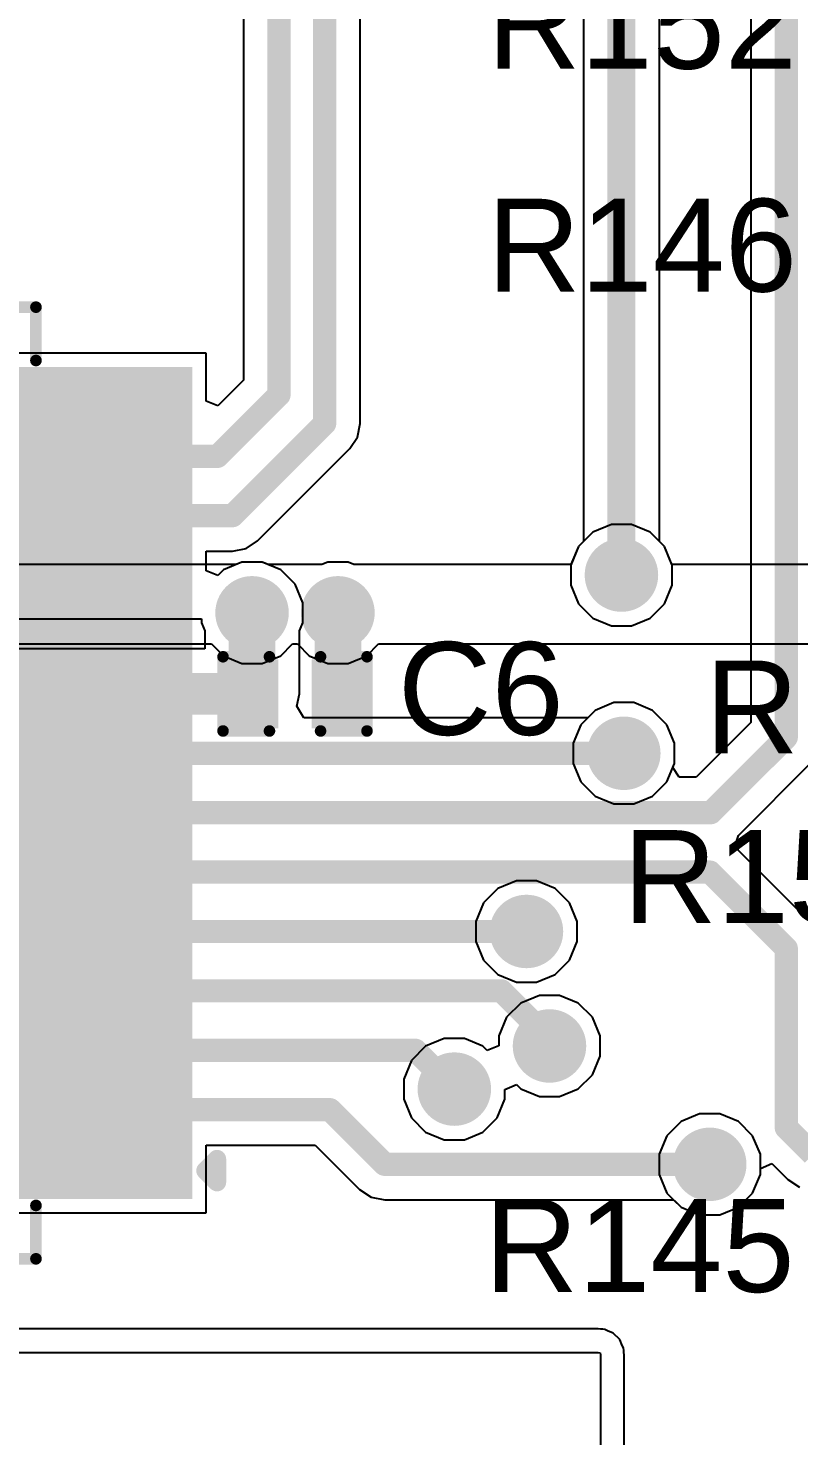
# Model space of a CAD drawing. Header units: millimetres. Extents: x 0 to 5423, y 0 to 5425.
# Drawn here: x 134.25 to 142.68, y 60.38 to 75.78 of the extents above; entities that cross this region are included whole.
import ezdxf

# ---------------------------------------------------------------- set-up
doc = ezdxf.new("R2010")
doc.units = ezdxf.units.MM
for name, color, linetype in [('BottomLayer', 5, 'Continuous'), ('BottomSolder', 6, 'Continuous'), ('TopLayer', 1, 'Continuous'), ('TopOverlay', 2, 'Continuous'), ('TopPaste', 8, 'Continuous'), ('TopSolder', 216, 'Continuous'), ('ViaHoleLayer', 16, 'Continuous')]:
    doc.layers.add(name, color=color, linetype=linetype)
doc.styles.add('Arial', font='', dxfattribs={"height": 0.2})
doc.styles.get('Arial').set_extended_font_data('Arial')

# ---------------------------------------------------------------- blocks, each defined once
blk = doc.blocks.new('SSOP_28_208____5')
at = {"layer": 'TopLayer'}
for points in [[(-4.325, 4.45), (-2.475, 4.45), (-2.475, 4), (-4.325, 4)], [(2.475, 4.45), (4.325, 4.45), (4.325, 4), (2.475, 4)], [(-4.325, 3.8), (-2.475, 3.8), (-2.475, 3.35), (-4.325, 3.35)], [(2.475, 3.8), (4.325, 3.8), (4.325, 3.35), (2.475, 3.35)], [(-4.325, 3.15), (-2.475, 3.15), (-2.475, 2.7), (-4.325, 2.7)], [(2.475, 3.15), (4.325, 3.15), (4.325, 2.7), (2.475, 2.7)], [(-4.325, 2.5), (-2.475, 2.5), (-2.475, 2.05), (-4.325, 2.05)], [(2.475, 2.5), (4.325, 2.5), (4.325, 2.05), (2.475, 2.05)], [(-4.325, 1.85), (-2.475, 1.85), (-2.475, 1.4), (-4.325, 1.4)], [(2.475, 1.85), (4.325, 1.85), (4.325, 1.4), (2.475, 1.4)], [(-4.325, 1.2), (-2.475, 1.2), (-2.475, 0.75), (-4.325, 0.75)], [(2.475, 1.2), (4.325, 1.2), (4.325, 0.75), (2.475, 0.75)], [(-4.325, 0.55), (-2.475, 0.55), (-2.475, 0.1), (-4.325, 0.1)], [(2.475, 0.55), (4.325, 0.55), (4.325, 0.1), (2.475, 0.1)], [(-4.325, -0.1), (-2.475, -0.1), (-2.475, -0.55), (-4.325, -0.55)], [(2.475, -0.1), (4.325, -0.1), (4.325, -0.55), (2.475, -0.55)], [(-4.325, -0.75), (-2.475, -0.75), (-2.475, -1.2), (-4.325, -1.2)], [(2.475, -0.75), (4.325, -0.75), (4.325, -1.2), (2.475, -1.2)], [(-4.325, -1.4), (-2.475, -1.4), (-2.475, -1.85), (-4.325, -1.85)], [(2.475, -1.4), (4.325, -1.4), (4.325, -1.85), (2.475, -1.85)], [(-4.325, -2.05), (-2.475, -2.05), (-2.475, -2.5), (-4.325, -2.5)], [(2.475, -2.05), (4.325, -2.05), (4.325, -2.5), (2.475, -2.5)], [(-4.325, -2.7), (-2.475, -2.7), (-2.475, -3.15), (-4.325, -3.15)], [(2.475, -2.7), (4.325, -2.7), (4.325, -3.15), (2.475, -3.15)], [(-4.325, -3.35), (-2.475, -3.35), (-2.475, -3.8), (-4.325, -3.8)], [(2.475, -3.35), (4.325, -3.35), (4.325, -3.8), (2.475, -3.8)], [(-4.325, -4), (-2.475, -4), (-2.475, -4.45), (-4.325, -4.45)], [(2.475, -4), (4.325, -4), (4.325, -4.45), (2.475, -4.45)]]:
    blk.add_hatch(color=1, dxfattribs=at).paths.add_polyline_path(points)
at = {"layer": 'TopOverlay'}
blk.add_hatch(color=2, dxfattribs=at).paths.add_polyline_path([(-2.361, 3.987), (-2.107, 3.987), (-2.107, 4.444), (-2.361, 4.444)])
at = {"layer": 'TopPaste'}
for points in [[(-4.325, 4.45), (-2.475, 4.45), (-2.475, 4), (-4.325, 4)], [(2.475, 4.45), (4.325, 4.45), (4.325, 4), (2.475, 4)], [(-4.325, 3.8), (-2.475, 3.8), (-2.475, 3.35), (-4.325, 3.35)], [(2.475, 3.8), (4.325, 3.8), (4.325, 3.35), (2.475, 3.35)], [(-4.325, 3.15), (-2.475, 3.15), (-2.475, 2.7), (-4.325, 2.7)], [(2.475, 3.15), (4.325, 3.15), (4.325, 2.7), (2.475, 2.7)], [(-4.325, 2.5), (-2.475, 2.5), (-2.475, 2.05), (-4.325, 2.05)], [(2.475, 2.5), (4.325, 2.5), (4.325, 2.05), (2.475, 2.05)], [(-4.325, 1.85), (-2.475, 1.85), (-2.475, 1.4), (-4.325, 1.4)], [(2.475, 1.85), (4.325, 1.85), (4.325, 1.4), (2.475, 1.4)], [(-4.325, 1.2), (-2.475, 1.2), (-2.475, 0.75), (-4.325, 0.75)], [(2.475, 1.2), (4.325, 1.2), (4.325, 0.75), (2.475, 0.75)], [(-4.325, 0.55), (-2.475, 0.55), (-2.475, 0.1), (-4.325, 0.1)], [(2.475, 0.55), (4.325, 0.55), (4.325, 0.1), (2.475, 0.1)], [(-4.325, -0.1), (-2.475, -0.1), (-2.475, -0.55), (-4.325, -0.55)], [(2.475, -0.1), (4.325, -0.1), (4.325, -0.55), (2.475, -0.55)], [(-4.325, -0.75), (-2.475, -0.75), (-2.475, -1.2), (-4.325, -1.2)], [(2.475, -0.75), (4.325, -0.75), (4.325, -1.2), (2.475, -1.2)], [(-4.325, -1.4), (-2.475, -1.4), (-2.475, -1.85), (-4.325, -1.85)], [(2.475, -1.4), (4.325, -1.4), (4.325, -1.85), (2.475, -1.85)], [(-4.325, -2.05), (-2.475, -2.05), (-2.475, -2.5), (-4.325, -2.5)], [(2.475, -2.05), (4.325, -2.05), (4.325, -2.5), (2.475, -2.5)], [(-4.325, -2.7), (-2.475, -2.7), (-2.475, -3.15), (-4.325, -3.15)], [(2.475, -2.7), (4.325, -2.7), (4.325, -3.15), (2.475, -3.15)], [(-4.325, -3.35), (-2.475, -3.35), (-2.475, -3.8), (-4.325, -3.8)], [(2.475, -3.35), (4.325, -3.35), (4.325, -3.8), (2.475, -3.8)], [(-4.325, -4), (-2.475, -4), (-2.475, -4.45), (-4.325, -4.45)], [(2.475, -4), (4.325, -4), (4.325, -4.45), (2.475, -4.45)]]:
    blk.add_hatch(color=8, dxfattribs=at).paths.add_polyline_path(points)
at = {"layer": 'TopSolder'}
for points in [[(-4.427, 4.552), (-2.373, 4.552), (-2.373, 3.898), (-4.427, 3.898)], [(2.373, 4.552), (4.427, 4.552), (4.427, 3.898), (2.373, 3.898)], [(-4.427, 3.902), (-2.373, 3.902), (-2.373, 3.248), (-4.427, 3.248)], [(2.373, 3.902), (4.427, 3.902), (4.427, 3.248), (2.373, 3.248)], [(-4.427, 3.252), (-2.373, 3.252), (-2.373, 2.598), (-4.427, 2.598)], [(2.373, 3.252), (4.427, 3.252), (4.427, 2.598), (2.373, 2.598)], [(-4.427, 2.602), (-2.373, 2.602), (-2.373, 1.948), (-4.427, 1.948)], [(2.373, 2.602), (4.427, 2.602), (4.427, 1.948), (2.373, 1.948)], [(-4.427, 1.952), (-2.373, 1.952), (-2.373, 1.298), (-4.427, 1.298)], [(2.373, 1.952), (4.427, 1.952), (4.427, 1.298), (2.373, 1.298)], [(-4.427, 1.302), (-2.373, 1.302), (-2.373, 0.648), (-4.427, 0.648)], [(2.373, 1.302), (4.427, 1.302), (4.427, 0.648), (2.373, 0.648)], [(-4.427, 0.652), (-2.373, 0.652), (-2.373, -0.002), (-4.427, -0.002)], [(2.373, 0.652), (4.427, 0.652), (4.427, -0.002), (2.373, -0.002)], [(-4.427, 0.002), (-2.373, 0.002), (-2.373, -0.652), (-4.427, -0.652)], [(2.373, 0.002), (4.427, 0.002), (4.427, -0.652), (2.373, -0.652)], [(-4.427, -0.648), (-2.373, -0.648), (-2.373, -1.302), (-4.427, -1.302)], [(2.373, -0.648), (4.427, -0.648), (4.427, -1.302), (2.373, -1.302)], [(-4.427, -1.298), (-2.373, -1.298), (-2.373, -1.952), (-4.427, -1.952)], [(2.373, -1.298), (4.427, -1.298), (4.427, -1.952), (2.373, -1.952)], [(-4.427, -1.948), (-2.373, -1.948), (-2.373, -2.602), (-4.427, -2.602)], [(2.373, -1.948), (4.427, -1.948), (4.427, -2.602), (2.373, -2.602)], [(-4.427, -2.598), (-2.373, -2.598), (-2.373, -3.252), (-4.427, -3.252)], [(2.373, -2.598), (4.427, -2.598), (4.427, -3.252), (2.373, -3.252)], [(-4.427, -3.248), (-2.373, -3.248), (-2.373, -3.902), (-4.427, -3.902)], [(2.373, -3.248), (4.427, -3.248), (4.427, -3.902), (2.373, -3.902)], [(-4.427, -3.898), (-2.373, -3.898), (-2.373, -4.552), (-4.427, -4.552)], [(2.373, -3.898), (4.427, -3.898), (4.427, -4.552), (2.373, -4.552)]]:
    blk.add_hatch(color=216, dxfattribs=at).paths.add_polyline_path(points)
at = {"layer": 'TopOverlay'}
for points, const_width in [([(-2.718, 5.207), (-2.718, 4.623)], 0.127), ([(2.718, 5.207), (-2.718, 5.207)], 0.127), ([(2.718, 5.207), (2.718, 4.623)], 0.127), ([(-4.572, 4.242), (-4.699, 4.369)], 0.2), ([(-4.699, 4.369), (-4.699, 4.115)], 0.2), ([(-4.572, 4.242), (-4.699, 4.115)], 0.2), ([(-2.718, -4.623), (-2.718, -5.207)], 0.127), ([(2.718, -4.623), (2.718, -5.207)], 0.127), ([(2.718, -5.207), (-2.718, -5.207)], 0.127)]:
    blk.add_lwpolyline(points, dxfattribs=dict(at, const_width=const_width))
for points, const_width in [([(-2.75, 5.207, 1), (-2.686, 5.207, 1)], 0.0635), ([(-2.75, 5.207, 1), (-2.686, 5.207, 1)], 0.0635), ([(2.686, 5.207, 1), (2.75, 5.207, 1)], 0.0635), ([(2.686, 5.207, 1), (2.75, 5.207, 1)], 0.0635), ([(-2.75, 4.623, 1), (-2.686, 4.623, 1)], 0.0635), ([(2.686, 4.623, 1), (2.75, 4.623, 1)], 0.0635), ([(-4.749, 4.369, 1), (-4.649, 4.369, 1)], 0.1), ([(-4.749, 4.369, 1), (-4.649, 4.369, 1)], 0.1), ([(-4.622, 4.242, 1), (-4.522, 4.242, 1)], 0.1), ([(-4.622, 4.242, 1), (-4.522, 4.242, 1)], 0.1), ([(-4.749, 4.115, 1), (-4.649, 4.115, 1)], 0.1), ([(-4.749, 4.115, 1), (-4.649, 4.115, 1)], 0.1), ([(-2.75, -4.623, 1), (-2.686, -4.623, 1)], 0.0635), ([(2.686, -4.623, 1), (2.75, -4.623, 1)], 0.0635), ([(-2.75, -5.207, 1), (-2.686, -5.207, 1)], 0.0635), ([(-2.75, -5.207, 1), (-2.686, -5.207, 1)], 0.0635), ([(2.686, -5.207, 1), (2.75, -5.207, 1)], 0.0635), ([(2.686, -5.207, 1), (2.75, -5.207, 1)], 0.0635)]:
    blk.add_lwpolyline(points, format="xyb", close=True, dxfattribs=dict(at, const_width=const_width))
blk = doc.blocks.new('C___0402_407')
at = {"layer": 'TopLayer'}
for points in [[(-0.699, -0.318), (-0.699, 0.318), (-0.241, 0.318), (-0.241, -0.318)], [(0.241, -0.318), (0.241, 0.318), (0.699, 0.318), (0.699, -0.318)]]:
    blk.add_hatch(color=1, dxfattribs=at).paths.add_polyline_path(points)
at = {"layer": 'TopPaste'}
for points in [[(-0.699, -0.318), (-0.699, 0.318), (-0.241, 0.318), (-0.241, -0.318)], [(0.241, -0.318), (0.241, 0.318), (0.699, 0.318), (0.699, -0.318)]]:
    blk.add_hatch(color=8, dxfattribs=at).paths.add_polyline_path(points)
at = {"layer": 'TopSolder'}
for points in [[(-0.758, -0.377), (-0.758, 0.377), (-0.181, 0.377), (-0.181, -0.377)], [(0.181, -0.377), (0.181, 0.377), (0.758, 0.377), (0.758, -0.377)]]:
    blk.add_hatch(color=216, dxfattribs=at).paths.add_polyline_path(points)
at = {"layer": 'TopOverlay', "const_width": 0.127}
for points in [[(-0.787, 0.406), (-0.787, -0.406)], [(-0.279, 0.406), (-0.787, 0.406)], [(0.787, 0.406), (0.279, 0.406)], [(0.787, 0.406), (0.787, -0.406)], [(-0.279, -0.406), (-0.787, -0.406)], [(0.787, -0.406), (0.279, -0.406)]]:
    blk.add_lwpolyline(points, dxfattribs=at)
at = {"layer": 'TopOverlay', "const_width": 0.0635}
for points in [[(-0.819, 0.406, 1), (-0.756, 0.406, 1)], [(-0.819, 0.406, 1), (-0.756, 0.406, 1)], [(-0.311, 0.406, 1), (-0.248, 0.406, 1)], [(0.248, 0.406, 1), (0.311, 0.406, 1)], [(0.756, 0.406, 1), (0.819, 0.406, 1)], [(0.756, 0.406, 1), (0.819, 0.406, 1)], [(-0.819, -0.406, 1), (-0.756, -0.406, 1)], [(-0.819, -0.406, 1), (-0.756, -0.406, 1)], [(-0.311, -0.406, 1), (-0.248, -0.406, 1)], [(0.248, -0.406, 1), (0.311, -0.406, 1)], [(0.756, -0.406, 1), (0.819, -0.406, 1)], [(0.756, -0.406, 1), (0.819, -0.406, 1)]]:
    blk.add_lwpolyline(points, format="xyb", close=True, dxfattribs=at)

msp = doc.modelspace()

# ---------------------------------------------------------------- hatches: boundary and pattern name
at = {"layer": 'BottomLayer'}
h = msp.add_hatch(color=5, dxfattribs=at)
edge = h.paths.add_edge_path()
edge.add_arc((140.741, 69.796), 0.3, 0, 360)
h = msp.add_hatch(color=5, dxfattribs=at)
edge = h.paths.add_edge_path()
edge.add_arc((136.7, 69.383), 0.3, 0, 360)
h = msp.add_hatch(color=5, dxfattribs=at)
edge = h.paths.add_edge_path()
edge.add_arc((137.64, 69.383), 0.3, 0, 360)
h = msp.add_hatch(color=5, dxfattribs=at)
edge = h.paths.add_edge_path()
edge.add_arc((140.767, 67.846), 0.3, 0, 360)
h = msp.add_hatch(color=5, dxfattribs=at)
edge = h.paths.add_edge_path()
edge.add_arc((139.702, 65.896), 0.3, 0, 360)
h = msp.add_hatch(color=5, dxfattribs=at)
edge = h.paths.add_edge_path()
edge.add_arc((139.954, 64.643), 0.3, 0, 360)
h = msp.add_hatch(color=5, dxfattribs=at)
edge = h.paths.add_edge_path()
edge.add_arc((138.913, 64.171), 0.3, 0, 360)
h = msp.add_hatch(color=5, dxfattribs=at)
edge = h.paths.add_edge_path()
edge.add_arc((141.707, 63.348), 0.3, 0, 360)
at = {"layer": 'BottomSolder'}
h = msp.add_hatch(color=6, dxfattribs=at)
edge = h.paths.add_edge_path()
edge.add_arc((140.741, 69.796), 0.402, 0, 360)
h = msp.add_hatch(color=6, dxfattribs=at)
edge = h.paths.add_edge_path()
edge.add_arc((136.7, 69.383), 0.402, 0, 360)
h = msp.add_hatch(color=6, dxfattribs=at)
edge = h.paths.add_edge_path()
edge.add_arc((137.64, 69.383), 0.402, 0, 360)
h = msp.add_hatch(color=6, dxfattribs=at)
edge = h.paths.add_edge_path()
edge.add_arc((140.767, 67.846), 0.402, 0, 360)
h = msp.add_hatch(color=6, dxfattribs=at)
edge = h.paths.add_edge_path()
edge.add_arc((139.702, 65.896), 0.402, 0, 360)
h = msp.add_hatch(color=6, dxfattribs=at)
edge = h.paths.add_edge_path()
edge.add_arc((139.954, 64.643), 0.402, 0, 360)
h = msp.add_hatch(color=6, dxfattribs=at)
edge = h.paths.add_edge_path()
edge.add_arc((138.913, 64.171), 0.402, 0, 360)
h = msp.add_hatch(color=6, dxfattribs=at)
edge = h.paths.add_edge_path()
edge.add_arc((141.707, 63.348), 0.402, 0, 360)
at = {"layer": 'TopLayer'}
h = msp.add_hatch(color=1, dxfattribs=at)
edge = h.paths.add_edge_path()
edge.add_arc((140.741, 69.796), 0.3, 0, 360)
h = msp.add_hatch(color=1, dxfattribs=at)
edge = h.paths.add_edge_path()
edge.add_arc((136.7, 69.383), 0.3, 0, 360)
h = msp.add_hatch(color=1, dxfattribs=at)
edge = h.paths.add_edge_path()
edge.add_arc((137.64, 69.383), 0.3, 0, 360)
h = msp.add_hatch(color=1, dxfattribs=at)
edge = h.paths.add_edge_path()
edge.add_arc((140.767, 67.846), 0.3, 0, 360)
h = msp.add_hatch(color=1, dxfattribs=at)
edge = h.paths.add_edge_path()
edge.add_arc((139.702, 65.896), 0.3, 0, 360)
h = msp.add_hatch(color=1, dxfattribs=at)
edge = h.paths.add_edge_path()
edge.add_arc((139.954, 64.643), 0.3, 0, 360)
h = msp.add_hatch(color=1, dxfattribs=at)
edge = h.paths.add_edge_path()
edge.add_arc((138.913, 64.171), 0.3, 0, 360)
h = msp.add_hatch(color=1, dxfattribs=at)
edge = h.paths.add_edge_path()
edge.add_arc((141.707, 63.348), 0.3, 0, 360)
at = {"layer": 'TopSolder'}
h = msp.add_hatch(color=216, dxfattribs=at)
edge = h.paths.add_edge_path()
edge.add_arc((140.741, 69.796), 0.402, 0, 360)
h = msp.add_hatch(color=216, dxfattribs=at)
edge = h.paths.add_edge_path()
edge.add_arc((136.7, 69.383), 0.402, 0, 360)
h = msp.add_hatch(color=216, dxfattribs=at)
edge = h.paths.add_edge_path()
edge.add_arc((137.64, 69.383), 0.402, 0, 360)
h = msp.add_hatch(color=216, dxfattribs=at)
edge = h.paths.add_edge_path()
edge.add_arc((140.767, 67.846), 0.402, 0, 360)
h = msp.add_hatch(color=216, dxfattribs=at)
edge = h.paths.add_edge_path()
edge.add_arc((139.702, 65.896), 0.402, 0, 360)
h = msp.add_hatch(color=216, dxfattribs=at)
edge = h.paths.add_edge_path()
edge.add_arc((139.954, 64.643), 0.402, 0, 360)
h = msp.add_hatch(color=216, dxfattribs=at)
edge = h.paths.add_edge_path()
edge.add_arc((138.913, 64.171), 0.402, 0, 360)
h = msp.add_hatch(color=216, dxfattribs=at)
edge = h.paths.add_edge_path()
edge.add_arc((141.707, 63.348), 0.402, 0, 360)
at = {"layer": 'ViaHoleLayer'}
h = msp.add_hatch(color=16, dxfattribs=at)
edge = h.paths.add_edge_path()
edge.add_arc((140.741, 69.796), 0.15, 0, 360)
h = msp.add_hatch(color=16, dxfattribs=at)
edge = h.paths.add_edge_path()
edge.add_arc((136.7, 69.383), 0.15, 0, 360)
h = msp.add_hatch(color=16, dxfattribs=at)
edge = h.paths.add_edge_path()
edge.add_arc((137.64, 69.383), 0.15, 0, 360)
h = msp.add_hatch(color=16, dxfattribs=at)
edge = h.paths.add_edge_path()
edge.add_arc((140.767, 67.846), 0.15, 0, 360)
h = msp.add_hatch(color=16, dxfattribs=at)
edge = h.paths.add_edge_path()
edge.add_arc((139.702, 65.896), 0.15, 0, 360)
h = msp.add_hatch(color=16, dxfattribs=at)
edge = h.paths.add_edge_path()
edge.add_arc((139.954, 64.643), 0.15, 0, 360)
h = msp.add_hatch(color=16, dxfattribs=at)
edge = h.paths.add_edge_path()
edge.add_arc((138.913, 64.171), 0.15, 0, 360)
h = msp.add_hatch(color=16, dxfattribs=at)
edge = h.paths.add_edge_path()
edge.add_arc((141.707, 63.348), 0.15, 0, 360)

# ---------------------------------------------------------------- linework, layer by layer
at = {"layer": 'BottomLayer'}
for p, q in [((140.428, 70.265), (140.272, 70.109)), ((140.631, 70.35), (140.428, 70.265)), ((140.852, 70.35), (140.631, 70.35)), ((141.055, 70.265), (140.852, 70.35)), ((141.211, 70.109), (141.055, 70.265)), ((140.272, 70.109), (140.189, 69.91)), ((141.294, 69.91), (141.211, 70.109)), ((136.59, 69.937), (136.525, 69.91)), ((136.81, 69.937), (136.59, 69.937)), ((136.875, 69.91), (136.81, 69.937)), ((137.529, 69.937), (137.464, 69.91)), ((137.75, 69.937), (137.529, 69.937)), ((137.815, 69.91), (137.75, 69.937)), ((136.525, 69.91), (133.804, 69.91)), ((137.464, 69.91), (136.875, 69.91)), ((140.189, 69.91), (137.815, 69.91)), ((144.018, 69.91), (141.294, 69.91)), ((133.723, 69.042), (136.257, 69.042)), ((136.257, 69.042), (136.386, 68.913)), ((137.014, 68.913), (137.143, 69.042)), ((137.143, 69.042), (137.197, 69.042)), ((137.197, 69.042), (137.326, 68.913)), ((137.954, 68.913), (138.082, 69.042)), ((138.082, 69.042), (143.104, 69.042)), ((136.386, 68.913), (136.59, 68.829)), ((136.81, 68.829), (137.014, 68.913)), ((137.326, 68.913), (137.529, 68.829)), ((137.75, 68.829), (137.954, 68.913)), ((136.59, 68.829), (136.81, 68.829)), ((137.529, 68.829), (137.75, 68.829)), ((140.657, 68.4), (140.453, 68.315)), ((140.877, 68.4), (140.657, 68.4)), ((141.081, 68.315), (140.877, 68.4)), ((140.453, 68.315), (140.297, 68.159)), ((141.236, 68.159), (141.081, 68.315)), ((140.297, 68.159), (140.213, 67.956)), ((141.321, 67.956), (141.236, 68.159)), ((140.213, 67.956), (140.213, 67.735)), ((141.321, 67.735), (141.321, 67.956)), ((140.213, 67.735), (140.297, 67.532)), ((141.236, 67.532), (141.321, 67.735)), ((140.297, 67.532), (140.453, 67.376)), ((141.081, 67.376), (141.236, 67.532)), ((140.453, 67.376), (140.657, 67.292)), ((140.877, 67.292), (141.081, 67.376)), ((140.657, 67.292), (140.877, 67.292)), ((139.592, 66.45), (139.389, 66.365)), ((139.813, 66.45), (139.592, 66.45)), ((140.016, 66.365), (139.813, 66.45)), ((139.389, 66.365), (139.233, 66.209)), ((140.172, 66.209), (140.016, 66.365)), ((139.233, 66.209), (139.148, 66.006)), ((140.256, 66.006), (140.172, 66.209)), ((139.148, 66.006), (139.148, 65.785)), ((140.256, 65.785), (140.256, 66.006)), ((139.148, 65.785), (139.233, 65.582)), ((140.172, 65.582), (140.256, 65.785)), ((139.233, 65.582), (139.389, 65.426)), ((140.016, 65.426), (140.172, 65.582)), ((139.389, 65.426), (139.592, 65.342)), ((139.592, 65.342), (139.813, 65.342)), ((139.813, 65.342), (140.016, 65.426)), ((139.844, 65.197), (139.64, 65.113)), ((140.064, 65.197), (139.844, 65.197)), ((140.268, 65.113), (140.064, 65.197)), ((139.64, 65.113), (139.484, 64.957)), ((140.424, 64.957), (140.268, 65.113)), ((139.484, 64.957), (139.4, 64.753)), ((140.508, 64.753), (140.424, 64.957)), ((138.802, 64.725), (138.599, 64.64)), ((139.023, 64.725), (138.802, 64.725)), ((139.226, 64.64), (139.023, 64.725)), ((139.4, 64.753), (139.4, 64.646)), ((140.508, 64.533), (140.508, 64.753)), ((138.599, 64.64), (138.443, 64.484)), ((139.273, 64.594), (139.226, 64.64)), ((139.4, 64.646), (139.273, 64.594)), ((138.443, 64.484), (138.359, 64.281)), ((140.424, 64.329), (140.508, 64.533)), ((138.359, 64.281), (138.359, 64.06)), ((140.268, 64.173), (140.424, 64.329)), ((139.467, 64.167), (139.594, 64.22)), ((139.467, 64.06), (139.467, 64.167)), ((139.594, 64.22), (139.64, 64.173)), ((139.64, 64.173), (139.844, 64.089)), ((139.844, 64.089), (140.064, 64.089)), ((140.064, 64.089), (140.268, 64.173)), ((138.359, 64.06), (138.443, 63.857)), ((139.382, 63.857), (139.467, 64.06)), ((138.443, 63.857), (138.599, 63.701)), ((139.226, 63.701), (139.382, 63.857)), ((141.393, 63.817), (141.237, 63.661)), ((141.596, 63.902), (141.393, 63.817)), ((141.817, 63.902), (141.596, 63.902)), ((142.02, 63.817), (141.817, 63.902)), ((142.176, 63.661), (142.02, 63.817)), ((138.599, 63.701), (138.802, 63.617)), ((139.023, 63.617), (139.226, 63.701)), ((141.237, 63.661), (141.153, 63.458)), ((142.261, 63.458), (142.176, 63.661)), ((138.802, 63.617), (139.023, 63.617)), ((141.153, 63.458), (141.153, 63.237)), ((142.261, 63.237), (142.261, 63.458)), ((141.153, 63.237), (141.237, 63.034)), ((142.176, 63.034), (142.261, 63.237)), ((141.237, 63.034), (141.393, 62.878)), ((142.02, 62.878), (142.176, 63.034)), ((141.393, 62.878), (141.596, 62.794)), ((141.817, 62.794), (142.02, 62.878)), ((141.596, 62.794), (141.817, 62.794))]:
    msp.add_line(p, q, dxfattribs=at)
at = {"layer": 'TopLayer'}
for p, q in [((142.156, 91.729), (142.156, 68.182)), ((141.156, 70.165), (141.156, 91.381)), ((140.327, 86.247), (140.327, 70.165)), ((137.883, 71.454), (137.883, 82.638)), ((136.606, 79.286), (136.606, 71.928)), ((136.197, 72.225), (133.839, 72.225)), ((136.197, 71.699), (136.197, 72.225)), ((136.606, 71.928), (136.324, 71.647)), ((136.324, 71.647), (136.197, 71.699)), ((137.853, 71.306), (137.883, 71.454)), ((136.76, 70.171), (137.769, 71.18)), ((137.769, 71.18), (137.853, 71.306)), ((136.634, 70.087), (136.76, 70.171)), ((140.272, 70.109), (140.187, 69.906)), ((140.327, 70.165), (140.272, 70.109)), ((141.211, 70.109), (141.156, 70.165)), ((141.295, 69.906), (141.211, 70.109)), ((136.197, 69.843), (136.197, 70.057)), ((136.197, 70.057), (136.486, 70.057)), ((136.59, 69.937), (136.386, 69.852)), ((136.486, 70.057), (136.634, 70.087)), ((136.81, 69.937), (136.59, 69.937)), ((137.014, 69.852), (136.81, 69.937)), ((136.324, 69.791), (136.197, 69.843)), ((136.386, 69.852), (136.324, 69.791)), ((137.17, 69.697), (137.014, 69.852)), ((140.187, 69.906), (140.187, 69.685)), ((141.295, 69.685), (141.295, 69.906)), ((137.254, 69.493), (137.17, 69.697)), ((140.187, 69.685), (140.272, 69.482)), ((141.211, 69.482), (141.295, 69.685)), ((137.254, 69.273), (137.254, 69.493)), ((140.272, 69.482), (140.428, 69.326)), ((141.055, 69.326), (141.211, 69.482)), ((140.428, 69.326), (140.631, 69.242)), ((140.852, 69.242), (141.055, 69.326)), ((133.839, 69.317), (136.146, 69.317)), ((136.146, 69.317), (136.146, 69.273)), ((136.146, 69.273), (136.182, 69.186)), ((136.182, 69.186), (136.182, 68.988)), ((137.218, 69.186), (137.254, 69.273)), ((137.218, 68.496), (137.218, 69.186)), ((140.631, 69.242), (140.852, 69.242)), ((136.182, 68.988), (133.566, 68.988)), ((137.191, 68.361), (137.218, 68.496)), ((140.657, 68.4), (140.453, 68.315)), ((140.877, 68.4), (140.657, 68.4)), ((141.081, 68.315), (140.877, 68.4)), ((137.268, 68.234), (137.191, 68.361)), ((140.453, 68.315), (140.372, 68.234)), ((141.236, 68.159), (141.081, 68.315)), ((140.372, 68.234), (137.268, 68.234)), ((141.321, 67.956), (141.236, 68.159)), ((142.156, 68.182), (141.558, 67.584)), ((141.321, 67.735), (141.321, 67.956)), ((141.302, 67.69), (141.321, 67.735)), ((141.372, 67.584), (141.302, 67.69)), ((142.021, 66.948), (142.819, 67.747)), ((141.558, 67.584), (141.372, 67.584)), ((142.001, 66.881), (142.021, 66.948)), ((142.019, 66.785), (142.001, 66.881)), ((142.819, 65.984), (142.019, 66.785)), ((136.197, 62.817), (136.197, 63.557)), ((136.197, 63.557), (137.392, 63.557)), ((137.392, 63.557), (137.876, 63.073)), ((142.261, 63.304), (142.388, 63.357)), ((142.388, 63.357), (142.562, 63.182)), ((142.176, 63.034), (142.261, 63.237)), ((142.261, 63.237), (142.261, 63.304)), ((142.562, 63.182), (142.688, 63.098)), ((137.876, 63.073), (138.002, 62.989)), ((142.02, 62.878), (142.176, 63.034)), ((138.002, 62.989), (138.151, 62.959)), ((138.151, 62.959), (141.312, 62.959)), ((141.312, 62.959), (141.393, 62.878)), ((141.393, 62.878), (141.596, 62.794)), ((141.817, 62.794), (142.02, 62.878)), ((133.839, 62.817), (136.197, 62.817)), ((141.596, 62.794), (141.817, 62.794)), ((140.487, 61.549), (125.008, 61.549)), ((140.512, 61.544), (140.487, 61.549)), ((140.538, 61.544), (140.512, 61.544)), ((140.559, 61.54), (140.538, 61.544)), ((140.583, 61.53), (140.559, 61.54)), ((140.586, 61.529), (140.583, 61.53)), ((140.59, 61.527), (140.586, 61.529)), ((140.652, 61.501), (140.59, 61.527)), ((140.724, 61.43), (140.652, 61.501)), ((140.75, 61.367), (140.724, 61.43)), ((140.752, 61.364), (140.75, 61.367)), ((140.753, 61.36), (140.752, 61.364)), ((140.763, 61.337), (140.753, 61.36)), ((140.767, 61.315), (140.763, 61.337)), ((140.767, 61.29), (140.767, 61.315)), ((124.749, 61.29), (140.487, 61.29)), ((140.487, 61.29), (140.509, 61.286)), ((140.509, 61.286), (140.513, 61.265)), ((140.513, 61.265), (140.513, 49.17)), ((140.772, 61.265), (140.767, 61.29)), ((140.772, 49.17), (140.772, 61.265))]:
    msp.add_line(p, q, dxfattribs=at)
for points, const_width in [([(140.741, 69.796), (140.741, 138.008)], 0.305), ([(142.545, 68.021), (142.545, 100.838)], 0.254), ([(136.994, 71.767), (136.994, 83.617)], 0.254), ([(137.494, 71.454), (137.494, 83.617)], 0.254), ([(136.322, 71.095), (136.994, 71.767)], 0.254), ([(136.486, 70.446), (137.494, 71.454)], 0.254), ([(135.018, 71.096), (136.119, 71.096)], 0.254), ([(136.119, 71.095), (136.322, 71.095)], 0.254), ([(135.018, 70.446), (136.486, 70.446)], 0.254), ([(136.7, 68.496), (136.7, 69.383)], 0.508), ([(137.64, 68.496), (137.64, 69.383)], 0.508), ([(133.853, 69.149), (135.015, 69.149)], 0.457), ([(135.015, 69.149), (135.018, 69.146)], 0.457), ([(133.306, 68.496), (135.018, 68.496)], 0.457), ([(135.018, 68.496), (136.7, 68.496)], 0.457), ([(141.719, 67.196), (142.545, 68.021)], 0.254), ([(135.018, 67.846), (140.767, 67.846)], 0.254), ([(135.018, 67.196), (141.719, 67.196)], 0.254), ([(135.018, 66.546), (141.709, 66.546)], 0.254), ([(141.709, 66.546), (142.545, 65.71)], 0.254), ([(135.018, 65.896), (139.702, 65.896)], 0.254), ([(142.545, 63.749), (142.545, 65.71)], 0.254), ([(135.018, 65.246), (139.428, 65.246)], 0.254), ([(139.428, 65.246), (140.03, 64.643)], 0.254), ([(135.018, 64.596), (138.488, 64.596)], 0.254), ([(138.488, 64.596), (138.913, 64.171)], 0.254), ([(135.018, 63.946), (137.553, 63.946)], 0.254), ([(137.553, 63.946), (138.151, 63.348)], 0.254), ([(142.545, 63.749), (142.837, 63.457)], 0.254), ([(138.151, 63.348), (141.707, 63.348)], 0.254), ([(133.408, 63.296), (135.018, 63.296)], 0.305)]:
    msp.add_lwpolyline(points, dxfattribs=dict(at, const_width=const_width))
for points, const_width in [([(136.931, 71.767, 1), (137.058, 71.767, 1)], 0.127), ([(136.931, 71.767, 1), (137.058, 71.767, 1)], 0.127), ([(137.431, 71.454, 1), (137.558, 71.454, 1)], 0.127), ([(137.431, 71.454, 1), (137.558, 71.454, 1)], 0.127), ([(134.955, 71.096, 1), (135.082, 71.096, 1)], 0.127), ([(136.055, 71.096, 1), (136.182, 71.096, 1)], 0.127), ([(136.055, 71.095, 1), (136.182, 71.095, 1)], 0.127), ([(136.258, 71.095, 1), (136.385, 71.095, 1)], 0.127), ([(136.258, 71.095, 1), (136.385, 71.095, 1)], 0.127), ([(134.955, 70.446, 1), (135.082, 70.446, 1)], 0.127), ([(136.422, 70.446, 1), (136.549, 70.446, 1)], 0.127), ([(136.422, 70.446, 1), (136.549, 70.446, 1)], 0.127), ([(140.665, 69.796, 1), (140.818, 69.796, 1)], 0.152), ([(136.573, 69.383, 1), (136.827, 69.383, 1)], 0.254), ([(137.513, 69.383, 1), (137.767, 69.383, 1)], 0.254), ([(134.9, 69.149, 1), (135.129, 69.149, 1)], 0.229), ([(134.9, 69.149, 1), (135.129, 69.149, 1)], 0.229), ([(134.904, 69.146, 1), (135.133, 69.146, 1)], 0.229), ([(134.904, 68.496, 1), (135.133, 68.496, 1)], 0.229), ([(134.904, 68.496, 1), (135.133, 68.496, 1)], 0.229), ([(136.573, 68.496, 1), (136.827, 68.496, 1)], 0.254), ([(136.586, 68.496, 1), (136.814, 68.496, 1)], 0.229), ([(137.513, 68.496, 1), (137.767, 68.496, 1)], 0.254), ([(142.481, 68.021, 1), (142.608, 68.021, 1)], 0.127), ([(142.481, 68.021, 1), (142.608, 68.021, 1)], 0.127), ([(134.955, 67.846, 1), (135.082, 67.846, 1)], 0.127), ([(140.703, 67.846, 1), (140.83, 67.846, 1)], 0.127), ([(134.955, 67.196, 1), (135.082, 67.196, 1)], 0.127), ([(141.656, 67.196, 1), (141.783, 67.196, 1)], 0.127), ([(141.656, 67.196, 1), (141.783, 67.196, 1)], 0.127), ([(134.955, 66.546, 1), (135.082, 66.546, 1)], 0.127), ([(141.646, 66.546, 1), (141.773, 66.546, 1)], 0.127), ([(141.646, 66.546, 1), (141.773, 66.546, 1)], 0.127), ([(134.955, 65.896, 1), (135.082, 65.896, 1)], 0.127), ([(139.639, 65.896, 1), (139.766, 65.896, 1)], 0.127), ([(142.481, 65.71, 1), (142.608, 65.71, 1)], 0.127), ([(142.481, 65.71, 1), (142.608, 65.71, 1)], 0.127), ([(134.955, 65.246, 1), (135.082, 65.246, 1)], 0.127), ([(139.364, 65.246, 1), (139.491, 65.246, 1)], 0.127), ([(139.364, 65.246, 1), (139.491, 65.246, 1)], 0.127), ([(134.955, 64.596, 1), (135.082, 64.596, 1)], 0.127), ([(138.424, 64.596, 1), (138.551, 64.596, 1)], 0.127), ([(138.424, 64.596, 1), (138.551, 64.596, 1)], 0.127), ([(139.967, 64.643, 1), (140.094, 64.643, 1)], 0.127), ([(138.849, 64.171, 1), (138.976, 64.171, 1)], 0.127), ([(134.955, 63.946, 1), (135.082, 63.946, 1)], 0.127), ([(137.489, 63.946, 1), (137.616, 63.946, 1)], 0.127), ([(137.489, 63.946, 1), (137.616, 63.946, 1)], 0.127), ([(142.481, 63.749, 1), (142.608, 63.749, 1)], 0.127), ([(142.481, 63.749, 1), (142.608, 63.749, 1)], 0.127), ([(138.087, 63.348, 1), (138.214, 63.348, 1)], 0.127), ([(138.087, 63.348, 1), (138.214, 63.348, 1)], 0.127), ([(141.643, 63.348, 1), (141.77, 63.348, 1)], 0.127), ([(134.942, 63.296, 1), (135.095, 63.296, 1)], 0.152)]:
    msp.add_lwpolyline(points, format="xyb", close=True, dxfattribs=dict(at, const_width=const_width))

# ---------------------------------------------------------------- block references
at = {"rotation": 180}
for name, p in [('SSOP_28_208____5', (131.618, 67.521)), ('C___0402_407', (137.17, 68.496))]:
    msp.add_blockref(name, p, dxfattribs=at)

# ---------------------------------------------------------------- texts
at = {"layer": 'TopOverlay', "style": 'Arial'}
for s, p in [('R152', (139.269, 75.337)), ('R146', (139.269, 72.898)), ('C6', (138.295, 68.047)), ('R157', (141.656, 67.844)), ('R151', (140.759, 65.989)), ('R145', (139.243, 61.951))]:
    msp.add_text(s, height=1.016, dxfattribs=at).set_placement(p)

doc.saveas('drawing.dxf')
